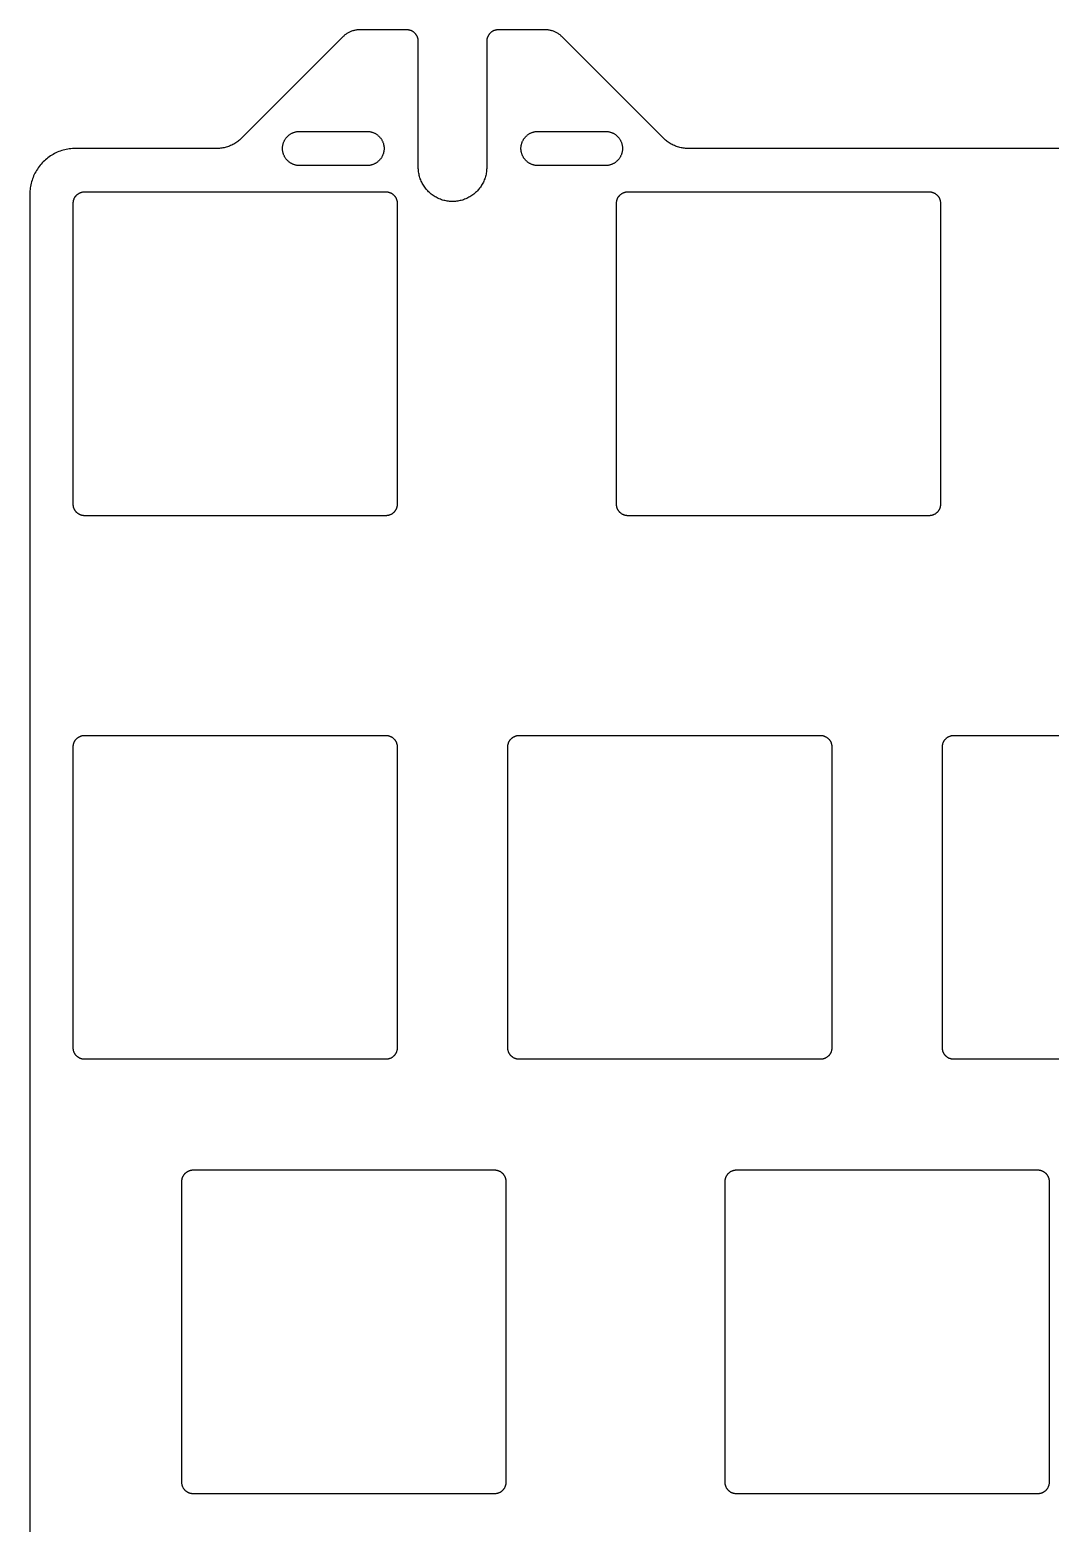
# Model space of a CAD drawing. Header units: millimetres. Extents: x -9 to 295, y -114 to 14.
# Drawn here: x -9 to 35.7, y -51.3 to 14.2 of the extents above; entities that cross this region are included whole.
import ezdxf

# ---------------------------------------------------------------- set-up
doc = ezdxf.new("R2010")
doc.units = ezdxf.units.MM
doc.layers.add('Layer 01', color=18, linetype='Continuous', true_color=0x000000)

msp = doc.modelspace()

# ---------------------------------------------------------------- linework, layer by layer
at = {"layer": 'Layer 01'}
for points in [[(88.104, 9), (19.846, 9), (19.795, 9.001), (19.744, 9.004), (19.693, 9.008), (19.642, 9.014), (19.591, 9.022), (19.541, 9.031), (19.491, 9.043), (19.442, 9.056), (19.393, 9.07), (19.344, 9.087), (19.296, 9.105), (19.249, 9.124), (19.202, 9.145), (19.156, 9.168), (19.111, 9.193), (19.067, 9.218), (19.024, 9.246), (18.981, 9.275), (18.94, 9.305), (18.9, 9.336), (18.861, 9.369), (18.822, 9.404), (18.786, 9.439), (14.318, 13.907), (14.293, 13.931), (14.268, 13.954), (14.242, 13.976), (14.215, 13.997), (14.187, 14.017), (14.159, 14.036), (14.13, 14.054), (14.101, 14.072), (14.071, 14.088), (14.04, 14.103), (14.009, 14.117), (13.978, 14.13), (13.946, 14.142), (13.913, 14.153), (13.881, 14.163), (13.848, 14.172), (13.814, 14.179), (13.781, 14.185), (13.747, 14.191), (13.713, 14.195), (13.679, 14.198), (13.645, 14.199), (13.611, 14.2), (11.525, 14.2), (11.508, 14.2), (11.491, 14.199), (11.474, 14.197), (11.457, 14.195), (11.44, 14.193), (11.423, 14.19), (11.407, 14.186), (11.39, 14.181), (11.374, 14.177), (11.358, 14.171), (11.342, 14.165), (11.326, 14.159), (11.31, 14.152), (11.295, 14.144), (11.28, 14.136), (11.265, 14.127), (11.251, 14.118), (11.237, 14.108), (11.223, 14.098), (11.209, 14.088), (11.196, 14.077), (11.184, 14.065), (11.171, 14.054), (11.16, 14.041), (11.148, 14.029), (11.137, 14.016), (11.127, 14.002), (11.117, 13.988), (11.107, 13.974), (11.098, 13.96), (11.089, 13.945), (11.081, 13.93), (11.073, 13.915), (11.066, 13.899), (11.06, 13.883), (11.054, 13.867), (11.048, 13.851), (11.044, 13.835), (11.039, 13.818), (11.035, 13.802), (11.032, 13.785), (11.03, 13.768), (11.028, 13.751), (11.026, 13.734), (11.025, 13.717), (11.025, 13.7), (11.025, 8.175), (11.024, 8.123), (11.021, 8.072), (11.017, 8.02), (11.011, 7.969), (11.003, 7.917), (10.993, 7.867), (10.981, 7.816), (10.968, 7.766), (10.953, 7.716), (10.936, 7.667), (10.918, 7.619), (10.898, 7.571), (10.876, 7.524), (10.853, 7.478), (10.828, 7.433), (10.802, 7.388), (10.774, 7.344), (10.745, 7.302), (10.714, 7.26), (10.681, 7.22), (10.648, 7.18), (10.613, 7.142), (10.576, 7.105), (10.539, 7.07), (10.5, 7.035), (10.46, 7.002), (10.419, 6.971), (10.377, 6.941), (10.334, 6.912), (10.29, 6.885), (10.245, 6.859), (10.199, 6.835), (10.152, 6.813), (10.105, 6.792), (10.057, 6.772), (10.008, 6.755), (9.959, 6.739), (9.909, 6.725), (9.859, 6.713), (9.808, 6.702), (9.757, 6.693), (9.706, 6.686), (9.654, 6.681), (9.603, 6.677), (9.551, 6.675), (9.499, 6.675), (9.447, 6.677), (9.396, 6.681), (9.344, 6.686), (9.293, 6.693), (9.242, 6.702), (9.191, 6.713), (9.141, 6.725), (9.091, 6.739), (9.042, 6.755), (8.993, 6.772), (8.945, 6.792), (8.898, 6.813), (8.851, 6.835), (8.805, 6.859), (8.76, 6.885), (8.716, 6.912), (8.673, 6.941), (8.631, 6.971), (8.59, 7.002), (8.55, 7.035), (8.511, 7.07), (8.474, 7.105), (8.437, 7.142), (8.402, 7.18), (8.369, 7.22), (8.336, 7.26), (8.305, 7.302), (8.276, 7.344), (8.248, 7.388), (8.222, 7.433), (8.197, 7.478), (8.174, 7.524), (8.152, 7.571), (8.132, 7.619), (8.114, 7.667), (8.097, 7.716), (8.082, 7.766), (8.069, 7.816), (8.057, 7.867), (8.047, 7.917), (8.039, 7.969), (8.033, 8.02), (8.029, 8.072), (8.026, 8.123), (8.025, 8.175), (8.025, 13.7), (8.025, 13.717), (8.024, 13.734), (8.022, 13.751), (8.02, 13.768), (8.018, 13.785), (8.015, 13.802), (8.011, 13.818), (8.006, 13.835), (8.002, 13.851), (7.996, 13.867), (7.99, 13.883), (7.984, 13.899), (7.977, 13.915), (7.969, 13.93), (7.961, 13.945), (7.952, 13.96), (7.943, 13.974), (7.933, 13.988), (7.923, 14.002), (7.913, 14.016), (7.902, 14.029), (7.89, 14.041), (7.879, 14.054), (7.866, 14.065), (7.854, 14.077), (7.841, 14.088), (7.827, 14.098), (7.813, 14.108), (7.799, 14.118), (7.785, 14.127), (7.77, 14.136), (7.755, 14.144), (7.74, 14.152), (7.724, 14.159), (7.708, 14.165), (7.692, 14.171), (7.676, 14.177), (7.66, 14.181), (7.643, 14.186), (7.627, 14.19), (7.61, 14.193), (7.593, 14.195), (7.576, 14.197), (7.559, 14.199), (7.542, 14.2), (7.525, 14.2), (5.439, 14.2), (5.405, 14.199), (5.371, 14.198), (5.337, 14.195), (5.303, 14.191), (5.269, 14.185), (5.236, 14.179), (5.202, 14.172), (5.169, 14.163), (5.137, 14.153), (5.104, 14.142), (5.072, 14.13), (5.041, 14.117), (5.01, 14.103), (4.979, 14.088), (4.949, 14.072), (4.92, 14.054), (4.891, 14.036), (4.863, 14.017), (4.835, 13.997), (4.808, 13.976), (4.782, 13.954), (4.757, 13.931), (4.732, 13.907), (0.264, 9.439), (0.228, 9.404), (0.189, 9.369), (0.15, 9.336), (0.11, 9.305), (0.069, 9.275), (0.026, 9.246), (-0.017, 9.218), (-0.061, 9.193), (-0.106, 9.168), (-0.152, 9.145), (-0.199, 9.124), (-0.246, 9.105), (-0.294, 9.087), (-0.343, 9.07), (-0.392, 9.056), (-0.441, 9.043), (-0.491, 9.031), (-0.541, 9.022), (-0.592, 9.014), (-0.643, 9.008), (-0.694, 9.004), (-0.745, 9.001), (-0.796, 9), (-7, 9), (-7.068, 8.999), (-7.136, 8.995), (-7.205, 8.99), (-7.272, 8.981), (-7.34, 8.971), (-7.407, 8.958), (-7.474, 8.943), (-7.54, 8.926), (-7.605, 8.906), (-7.67, 8.885), (-7.734, 8.861), (-7.797, 8.834), (-7.859, 8.806), (-7.92, 8.776), (-7.98, 8.743), (-8.039, 8.709), (-8.097, 8.672), (-8.153, 8.634), (-8.208, 8.594), (-8.262, 8.551), (-8.314, 8.507), (-8.365, 8.462), (-8.414, 8.414), (-8.462, 8.365), (-8.507, 8.314), (-8.551, 8.262), (-8.594, 8.208), (-8.634, 8.153), (-8.672, 8.097), (-8.709, 8.039), (-8.743, 7.98), (-8.776, 7.92), (-8.806, 7.859), (-8.834, 7.797), (-8.861, 7.734), (-8.885, 7.67), (-8.906, 7.605), (-8.926, 7.54), (-8.943, 7.474), (-8.958, 7.407), (-8.971, 7.34), (-8.981, 7.272), (-8.99, 7.205), (-8.995, 7.136), (-8.999, 7.068), (-9, 7), (-9, -107.032)], [(44.7, -30.932), (31.5, -30.932), (31.483, -30.931), (31.466, -30.93), (31.449, -30.929), (31.432, -30.927), (31.415, -30.924), (31.398, -30.921), (31.382, -30.917), (31.365, -30.913), (31.349, -30.908), (31.333, -30.903), (31.317, -30.897), (31.301, -30.89), (31.285, -30.883), (31.27, -30.876), (31.255, -30.867), (31.24, -30.859), (31.226, -30.85), (31.212, -30.84), (31.198, -30.83), (31.184, -30.819), (31.171, -30.808), (31.159, -30.797), (31.146, -30.785), (31.135, -30.773), (31.123, -30.76), (31.112, -30.747), (31.102, -30.734), (31.092, -30.72), (31.082, -30.706), (31.073, -30.691), (31.064, -30.677), (31.056, -30.662), (31.048, -30.646), (31.041, -30.631), (31.035, -30.615), (31.029, -30.599), (31.023, -30.583), (31.019, -30.567), (31.014, -30.55), (31.01, -30.533), (31.007, -30.517), (31.005, -30.5), (31.003, -30.483), (31.001, -30.466), (31, -30.449), (31, -30.432), (31, -17.232), (31, -17.215), (31.001, -17.197), (31.003, -17.18), (31.005, -17.164), (31.007, -17.147), (31.01, -17.13), (31.014, -17.113), (31.019, -17.097), (31.023, -17.08), (31.029, -17.064), (31.035, -17.048), (31.041, -17.032), (31.048, -17.017), (31.056, -17.002), (31.064, -16.987), (31.073, -16.972), (31.082, -16.957), (31.092, -16.943), (31.102, -16.929), (31.112, -16.916), (31.123, -16.903), (31.135, -16.89), (31.146, -16.878), (31.159, -16.866), (31.171, -16.855), (31.184, -16.844), (31.198, -16.833), (31.212, -16.823), (31.226, -16.814), (31.24, -16.804), (31.255, -16.796), (31.27, -16.788), (31.285, -16.78), (31.301, -16.773), (31.317, -16.766), (31.333, -16.76), (31.349, -16.755), (31.365, -16.75), (31.382, -16.746), (31.398, -16.742), (31.415, -16.739), (31.432, -16.736), (31.449, -16.734), (31.466, -16.733), (31.483, -16.732), (31.5, -16.732), (44.7, -16.732)]]:
    msp.add_lwpolyline(points, dxfattribs=at)
for points in [[(5.775, 8.25), (2.825, 8.25), (2.799, 8.25), (2.773, 8.252), (2.747, 8.254), (2.722, 8.257), (2.696, 8.261), (2.671, 8.266), (2.646, 8.272), (2.62, 8.278), (2.596, 8.286), (2.571, 8.294), (2.547, 8.303), (2.523, 8.313), (2.5, 8.324), (2.476, 8.336), (2.454, 8.348), (2.431, 8.362), (2.41, 8.376), (2.388, 8.39), (2.368, 8.406), (2.347, 8.422), (2.328, 8.439), (2.309, 8.456), (2.29, 8.474), (2.272, 8.493), (2.255, 8.512), (2.239, 8.532), (2.223, 8.553), (2.208, 8.574), (2.193, 8.596), (2.18, 8.618), (2.167, 8.64), (2.155, 8.663), (2.144, 8.686), (2.133, 8.71), (2.124, 8.734), (2.115, 8.758), (2.107, 8.783), (2.1, 8.808), (2.094, 8.833), (2.088, 8.858), (2.084, 8.884), (2.08, 8.91), (2.078, 8.935), (2.076, 8.961), (2.075, 8.987), (2.075, 9.013), (2.076, 9.039), (2.078, 9.065), (2.08, 9.09), (2.084, 9.116), (2.088, 9.142), (2.094, 9.167), (2.1, 9.192), (2.107, 9.217), (2.115, 9.242), (2.124, 9.266), (2.133, 9.29), (2.144, 9.314), (2.155, 9.337), (2.167, 9.36), (2.18, 9.382), (2.193, 9.405), (2.208, 9.426), (2.223, 9.447), (2.239, 9.468), (2.255, 9.488), (2.272, 9.507), (2.29, 9.526), (2.309, 9.544), (2.328, 9.561), (2.347, 9.578), (2.368, 9.594), (2.388, 9.61), (2.41, 9.625), (2.431, 9.638), (2.454, 9.652), (2.476, 9.664), (2.5, 9.676), (2.523, 9.687), (2.547, 9.697), (2.571, 9.706), (2.596, 9.714), (2.62, 9.722), (2.646, 9.728), (2.671, 9.734), (2.696, 9.739), (2.722, 9.743), (2.747, 9.746), (2.773, 9.748), (2.799, 9.75), (2.825, 9.75), (5.775, 9.75), (5.801, 9.75), (5.827, 9.748), (5.853, 9.746), (5.878, 9.743), (5.904, 9.739), (5.929, 9.734), (5.954, 9.728), (5.98, 9.722), (6.004, 9.714), (6.029, 9.706), (6.053, 9.697), (6.077, 9.687), (6.1, 9.676), (6.124, 9.664), (6.146, 9.652), (6.169, 9.638), (6.19, 9.625), (6.212, 9.61), (6.232, 9.594), (6.253, 9.578), (6.272, 9.561), (6.291, 9.544), (6.31, 9.526), (6.328, 9.507), (6.345, 9.488), (6.361, 9.468), (6.377, 9.447), (6.392, 9.426), (6.407, 9.405), (6.42, 9.382), (6.433, 9.36), (6.445, 9.337), (6.456, 9.314), (6.467, 9.29), (6.476, 9.266), (6.485, 9.242), (6.493, 9.217), (6.5, 9.192), (6.506, 9.167), (6.512, 9.142), (6.516, 9.116), (6.52, 9.09), (6.522, 9.065), (6.524, 9.039), (6.525, 9.013), (6.525, 8.987), (6.524, 8.961), (6.522, 8.935), (6.52, 8.91), (6.516, 8.884), (6.512, 8.858), (6.506, 8.833), (6.5, 8.808), (6.493, 8.783), (6.485, 8.758), (6.476, 8.734), (6.467, 8.71), (6.456, 8.686), (6.445, 8.663), (6.433, 8.64), (6.42, 8.618), (6.407, 8.596), (6.392, 8.574), (6.377, 8.553), (6.361, 8.532), (6.345, 8.512), (6.328, 8.493), (6.31, 8.474), (6.291, 8.456), (6.272, 8.439), (6.253, 8.422), (6.232, 8.406), (6.212, 8.39), (6.19, 8.376), (6.169, 8.362), (6.146, 8.348), (6.124, 8.336), (6.1, 8.324), (6.077, 8.313), (6.053, 8.303), (6.029, 8.294), (6.004, 8.286), (5.98, 8.278), (5.954, 8.272), (5.929, 8.266), (5.904, 8.261), (5.878, 8.257), (5.853, 8.254), (5.827, 8.252), (5.801, 8.25)], [(16.225, 8.25), (13.275, 8.25), (13.249, 8.25), (13.223, 8.252), (13.197, 8.254), (13.172, 8.257), (13.146, 8.261), (13.121, 8.266), (13.096, 8.272), (13.07, 8.278), (13.046, 8.286), (13.021, 8.294), (12.997, 8.303), (12.973, 8.313), (12.95, 8.324), (12.926, 8.336), (12.904, 8.348), (12.881, 8.362), (12.86, 8.376), (12.838, 8.39), (12.818, 8.406), (12.797, 8.422), (12.778, 8.439), (12.759, 8.456), (12.74, 8.474), (12.722, 8.493), (12.705, 8.512), (12.689, 8.532), (12.673, 8.553), (12.658, 8.574), (12.643, 8.596), (12.63, 8.618), (12.617, 8.64), (12.605, 8.663), (12.594, 8.686), (12.583, 8.71), (12.574, 8.734), (12.565, 8.758), (12.557, 8.783), (12.55, 8.808), (12.544, 8.833), (12.538, 8.858), (12.534, 8.884), (12.53, 8.91), (12.528, 8.935), (12.526, 8.961), (12.525, 8.987), (12.525, 9.013), (12.526, 9.039), (12.528, 9.065), (12.53, 9.09), (12.534, 9.116), (12.538, 9.142), (12.544, 9.167), (12.55, 9.192), (12.557, 9.217), (12.565, 9.242), (12.574, 9.266), (12.583, 9.29), (12.594, 9.314), (12.605, 9.337), (12.617, 9.36), (12.63, 9.382), (12.643, 9.405), (12.658, 9.426), (12.673, 9.447), (12.689, 9.468), (12.705, 9.488), (12.722, 9.507), (12.74, 9.526), (12.759, 9.544), (12.778, 9.561), (12.797, 9.578), (12.818, 9.594), (12.838, 9.61), (12.86, 9.625), (12.881, 9.638), (12.904, 9.652), (12.926, 9.664), (12.95, 9.676), (12.973, 9.687), (12.997, 9.697), (13.021, 9.706), (13.046, 9.714), (13.07, 9.722), (13.096, 9.728), (13.121, 9.734), (13.146, 9.739), (13.172, 9.743), (13.197, 9.746), (13.223, 9.748), (13.249, 9.75), (13.275, 9.75), (16.225, 9.75), (16.251, 9.75), (16.277, 9.748), (16.303, 9.746), (16.328, 9.743), (16.354, 9.739), (16.379, 9.734), (16.404, 9.728), (16.43, 9.722), (16.454, 9.714), (16.479, 9.706), (16.503, 9.697), (16.527, 9.687), (16.55, 9.676), (16.574, 9.664), (16.596, 9.652), (16.619, 9.638), (16.64, 9.625), (16.662, 9.61), (16.682, 9.594), (16.703, 9.578), (16.722, 9.561), (16.741, 9.544), (16.76, 9.526), (16.778, 9.507), (16.795, 9.488), (16.811, 9.468), (16.827, 9.447), (16.842, 9.426), (16.857, 9.405), (16.87, 9.382), (16.883, 9.36), (16.895, 9.337), (16.906, 9.314), (16.917, 9.29), (16.926, 9.266), (16.935, 9.242), (16.943, 9.217), (16.95, 9.192), (16.956, 9.167), (16.962, 9.142), (16.966, 9.116), (16.97, 9.09), (16.972, 9.065), (16.974, 9.039), (16.975, 9.013), (16.975, 8.987), (16.974, 8.961), (16.972, 8.935), (16.97, 8.91), (16.966, 8.884), (16.962, 8.858), (16.956, 8.833), (16.95, 8.808), (16.943, 8.783), (16.935, 8.758), (16.926, 8.734), (16.917, 8.71), (16.906, 8.686), (16.895, 8.663), (16.883, 8.64), (16.87, 8.618), (16.857, 8.596), (16.842, 8.574), (16.827, 8.553), (16.811, 8.532), (16.795, 8.512), (16.778, 8.493), (16.76, 8.474), (16.741, 8.456), (16.722, 8.439), (16.703, 8.422), (16.682, 8.406), (16.662, 8.39), (16.64, 8.376), (16.619, 8.362), (16.596, 8.348), (16.574, 8.336), (16.55, 8.324), (16.527, 8.313), (16.503, 8.303), (16.479, 8.294), (16.454, 8.286), (16.43, 8.278), (16.404, 8.272), (16.379, 8.266), (16.354, 8.261), (16.328, 8.257), (16.303, 8.254), (16.277, 8.252), (16.251, 8.25)], [(7.1, -6.6), (7.1, -6.617), (7.099, -6.634), (7.097, -6.651), (7.095, -6.668), (7.093, -6.685), (7.09, -6.702), (7.086, -6.718), (7.081, -6.735), (7.077, -6.751), (7.071, -6.767), (7.065, -6.783), (7.059, -6.799), (7.052, -6.815), (7.044, -6.83), (7.036, -6.845), (7.027, -6.86), (7.018, -6.874), (7.008, -6.888), (6.998, -6.902), (6.988, -6.916), (6.977, -6.929), (6.965, -6.941), (6.954, -6.954), (6.941, -6.965), (6.929, -6.977), (6.916, -6.988), (6.902, -6.998), (6.888, -7.008), (6.874, -7.018), (6.86, -7.027), (6.845, -7.036), (6.83, -7.044), (6.815, -7.052), (6.799, -7.059), (6.783, -7.065), (6.767, -7.071), (6.751, -7.077), (6.735, -7.081), (6.718, -7.086), (6.702, -7.09), (6.685, -7.093), (6.668, -7.095), (6.651, -7.097), (6.634, -7.099), (6.617, -7.1), (6.6, -7.1), (-6.6, -7.1), (-6.617, -7.1), (-6.634, -7.099), (-6.651, -7.097), (-6.668, -7.095), (-6.685, -7.093), (-6.702, -7.09), (-6.718, -7.086), (-6.735, -7.081), (-6.751, -7.077), (-6.767, -7.071), (-6.783, -7.065), (-6.799, -7.059), (-6.815, -7.052), (-6.83, -7.044), (-6.845, -7.036), (-6.86, -7.027), (-6.874, -7.018), (-6.888, -7.008), (-6.902, -6.998), (-6.916, -6.988), (-6.929, -6.977), (-6.941, -6.965), (-6.954, -6.954), (-6.965, -6.941), (-6.977, -6.929), (-6.988, -6.916), (-6.998, -6.902), (-7.008, -6.888), (-7.018, -6.874), (-7.027, -6.86), (-7.036, -6.845), (-7.044, -6.83), (-7.052, -6.815), (-7.059, -6.799), (-7.065, -6.783), (-7.071, -6.767), (-7.077, -6.751), (-7.081, -6.735), (-7.086, -6.718), (-7.09, -6.702), (-7.093, -6.685), (-7.095, -6.668), (-7.097, -6.651), (-7.099, -6.634), (-7.1, -6.617), (-7.1, -6.6), (-7.1, 6.6), (-7.1, 6.617), (-7.099, 6.634), (-7.097, 6.651), (-7.095, 6.668), (-7.093, 6.685), (-7.09, 6.702), (-7.086, 6.718), (-7.081, 6.735), (-7.077, 6.751), (-7.071, 6.767), (-7.065, 6.783), (-7.059, 6.799), (-7.052, 6.815), (-7.044, 6.83), (-7.036, 6.845), (-7.027, 6.86), (-7.018, 6.874), (-7.008, 6.888), (-6.998, 6.902), (-6.988, 6.916), (-6.977, 6.929), (-6.965, 6.941), (-6.954, 6.954), (-6.941, 6.965), (-6.929, 6.977), (-6.916, 6.988), (-6.902, 6.998), (-6.888, 7.008), (-6.874, 7.018), (-6.86, 7.027), (-6.845, 7.036), (-6.83, 7.044), (-6.815, 7.052), (-6.799, 7.059), (-6.783, 7.065), (-6.767, 7.071), (-6.751, 7.077), (-6.735, 7.081), (-6.718, 7.086), (-6.702, 7.09), (-6.685, 7.093), (-6.668, 7.095), (-6.651, 7.097), (-6.634, 7.099), (-6.617, 7.1), (-6.6, 7.1), (6.6, 7.1), (6.617, 7.1), (6.634, 7.099), (6.651, 7.097), (6.668, 7.095), (6.685, 7.093), (6.702, 7.09), (6.718, 7.086), (6.735, 7.081), (6.751, 7.077), (6.767, 7.071), (6.783, 7.065), (6.799, 7.059), (6.815, 7.052), (6.83, 7.044), (6.845, 7.036), (6.86, 7.027), (6.874, 7.018), (6.888, 7.008), (6.902, 6.998), (6.916, 6.988), (6.929, 6.977), (6.941, 6.965), (6.954, 6.954), (6.965, 6.941), (6.977, 6.929), (6.988, 6.916), (6.998, 6.902), (7.008, 6.888), (7.018, 6.874), (7.027, 6.86), (7.036, 6.845), (7.044, 6.83), (7.052, 6.815), (7.059, 6.799), (7.065, 6.783), (7.071, 6.767), (7.077, 6.751), (7.081, 6.735), (7.086, 6.718), (7.09, 6.702), (7.093, 6.685), (7.095, 6.668), (7.097, 6.651), (7.099, 6.634), (7.1, 6.617), (7.1, 6.6)], [(30.413, 7.1), (30.431, 7.1), (30.448, 7.099), (30.465, 7.097), (30.482, 7.095), (30.498, 7.093), (30.515, 7.09), (30.532, 7.086), (30.548, 7.081), (30.565, 7.077), (30.581, 7.071), (30.597, 7.065), (30.613, 7.059), (30.628, 7.052), (30.643, 7.044), (30.659, 7.036), (30.673, 7.027), (30.688, 7.018), (30.702, 7.008), (30.716, 6.998), (30.729, 6.988), (30.742, 6.977), (30.755, 6.965), (30.767, 6.954), (30.779, 6.941), (30.79, 6.929), (30.801, 6.916), (30.812, 6.902), (30.822, 6.888), (30.832, 6.874), (30.841, 6.86), (30.849, 6.845), (30.857, 6.83), (30.865, 6.815), (30.872, 6.799), (30.879, 6.783), (30.885, 6.767), (30.89, 6.751), (30.895, 6.735), (30.899, 6.718), (30.903, 6.702), (30.906, 6.685), (30.909, 6.668), (30.911, 6.651), (30.912, 6.634), (30.913, 6.617), (30.913, 6.6), (30.913, -6.6), (30.913, -6.617), (30.912, -6.634), (30.911, -6.651), (30.909, -6.668), (30.906, -6.685), (30.903, -6.702), (30.899, -6.718), (30.895, -6.735), (30.89, -6.751), (30.885, -6.767), (30.879, -6.783), (30.872, -6.799), (30.865, -6.815), (30.857, -6.83), (30.849, -6.845), (30.841, -6.86), (30.832, -6.874), (30.822, -6.888), (30.812, -6.902), (30.801, -6.916), (30.79, -6.929), (30.779, -6.941), (30.767, -6.954), (30.755, -6.965), (30.742, -6.977), (30.729, -6.988), (30.716, -6.998), (30.702, -7.008), (30.688, -7.018), (30.673, -7.027), (30.659, -7.036), (30.643, -7.044), (30.628, -7.052), (30.613, -7.059), (30.597, -7.065), (30.581, -7.071), (30.565, -7.077), (30.548, -7.081), (30.532, -7.086), (30.515, -7.09), (30.498, -7.093), (30.482, -7.095), (30.465, -7.097), (30.448, -7.099), (30.431, -7.1), (30.413, -7.1), (17.213, -7.1), (17.196, -7.1), (17.179, -7.099), (17.162, -7.097), (17.145, -7.095), (17.129, -7.093), (17.112, -7.09), (17.095, -7.086), (17.079, -7.081), (17.062, -7.077), (17.046, -7.071), (17.03, -7.065), (17.014, -7.059), (16.999, -7.052), (16.983, -7.044), (16.968, -7.036), (16.954, -7.027), (16.939, -7.018), (16.925, -7.008), (16.911, -6.998), (16.898, -6.988), (16.885, -6.977), (16.872, -6.965), (16.86, -6.954), (16.848, -6.941), (16.837, -6.929), (16.826, -6.916), (16.815, -6.902), (16.805, -6.888), (16.795, -6.874), (16.786, -6.86), (16.778, -6.845), (16.77, -6.83), (16.762, -6.815), (16.755, -6.799), (16.748, -6.783), (16.742, -6.767), (16.737, -6.751), (16.732, -6.735), (16.728, -6.718), (16.724, -6.702), (16.721, -6.685), (16.718, -6.668), (16.716, -6.651), (16.715, -6.634), (16.714, -6.617), (16.713, -6.6), (16.713, 6.6), (16.714, 6.617), (16.715, 6.634), (16.716, 6.651), (16.718, 6.668), (16.721, 6.685), (16.724, 6.702), (16.728, 6.718), (16.732, 6.735), (16.737, 6.751), (16.742, 6.767), (16.748, 6.783), (16.755, 6.799), (16.762, 6.815), (16.77, 6.83), (16.778, 6.845), (16.786, 6.86), (16.795, 6.874), (16.805, 6.888), (16.815, 6.902), (16.826, 6.916), (16.837, 6.929), (16.848, 6.941), (16.86, 6.954), (16.872, 6.965), (16.885, 6.977), (16.898, 6.988), (16.911, 6.998), (16.925, 7.008), (16.939, 7.018), (16.954, 7.027), (16.968, 7.036), (16.983, 7.044), (16.999, 7.052), (17.014, 7.059), (17.03, 7.065), (17.046, 7.071), (17.062, 7.077), (17.079, 7.081), (17.095, 7.086), (17.112, 7.09), (17.129, 7.093), (17.145, 7.095), (17.162, 7.097), (17.179, 7.099), (17.196, 7.1), (17.213, 7.1)], [(6.6, -16.732), (6.617, -16.732), (6.634, -16.733), (6.651, -16.734), (6.668, -16.736), (6.685, -16.739), (6.702, -16.742), (6.718, -16.746), (6.735, -16.75), (6.751, -16.755), (6.767, -16.76), (6.783, -16.766), (6.799, -16.773), (6.815, -16.78), (6.83, -16.788), (6.845, -16.796), (6.86, -16.804), (6.874, -16.814), (6.888, -16.823), (6.902, -16.833), (6.916, -16.844), (6.929, -16.855), (6.941, -16.866), (6.954, -16.878), (6.965, -16.89), (6.977, -16.903), (6.988, -16.916), (6.998, -16.929), (7.008, -16.943), (7.018, -16.957), (7.027, -16.972), (7.036, -16.987), (7.044, -17.002), (7.052, -17.017), (7.059, -17.032), (7.065, -17.048), (7.071, -17.064), (7.077, -17.08), (7.081, -17.097), (7.086, -17.113), (7.09, -17.13), (7.093, -17.147), (7.095, -17.164), (7.097, -17.18), (7.099, -17.197), (7.1, -17.215), (7.1, -17.232), (7.1, -30.432), (7.1, -30.449), (7.099, -30.466), (7.097, -30.483), (7.095, -30.5), (7.093, -30.517), (7.09, -30.533), (7.086, -30.55), (7.081, -30.567), (7.077, -30.583), (7.071, -30.599), (7.065, -30.615), (7.059, -30.631), (7.052, -30.646), (7.044, -30.662), (7.036, -30.677), (7.027, -30.691), (7.018, -30.706), (7.008, -30.72), (6.998, -30.734), (6.988, -30.747), (6.977, -30.76), (6.965, -30.773), (6.954, -30.785), (6.941, -30.797), (6.929, -30.808), (6.916, -30.819), (6.902, -30.83), (6.888, -30.84), (6.874, -30.85), (6.86, -30.859), (6.845, -30.867), (6.83, -30.876), (6.815, -30.883), (6.799, -30.89), (6.783, -30.897), (6.767, -30.903), (6.751, -30.908), (6.735, -30.913), (6.718, -30.917), (6.702, -30.921), (6.685, -30.924), (6.668, -30.927), (6.651, -30.929), (6.634, -30.93), (6.617, -30.931), (6.6, -30.932), (-6.6, -30.932), (-6.617, -30.931), (-6.634, -30.93), (-6.651, -30.929), (-6.668, -30.927), (-6.685, -30.924), (-6.702, -30.921), (-6.718, -30.917), (-6.735, -30.913), (-6.751, -30.908), (-6.767, -30.903), (-6.783, -30.897), (-6.799, -30.89), (-6.815, -30.883), (-6.83, -30.876), (-6.845, -30.867), (-6.86, -30.859), (-6.874, -30.85), (-6.888, -30.84), (-6.902, -30.83), (-6.916, -30.819), (-6.929, -30.808), (-6.941, -30.797), (-6.954, -30.785), (-6.965, -30.773), (-6.977, -30.76), (-6.988, -30.747), (-6.998, -30.734), (-7.008, -30.72), (-7.018, -30.706), (-7.027, -30.691), (-7.036, -30.677), (-7.044, -30.662), (-7.052, -30.646), (-7.059, -30.631), (-7.065, -30.615), (-7.071, -30.599), (-7.077, -30.583), (-7.081, -30.567), (-7.086, -30.55), (-7.09, -30.533), (-7.093, -30.517), (-7.095, -30.5), (-7.097, -30.483), (-7.099, -30.466), (-7.1, -30.449), (-7.1, -30.432), (-7.1, -17.232), (-7.1, -17.215), (-7.099, -17.197), (-7.097, -17.18), (-7.095, -17.164), (-7.093, -17.147), (-7.09, -17.13), (-7.086, -17.113), (-7.081, -17.097), (-7.077, -17.08), (-7.071, -17.064), (-7.065, -17.048), (-7.059, -17.032), (-7.052, -17.017), (-7.044, -17.002), (-7.036, -16.987), (-7.027, -16.972), (-7.018, -16.957), (-7.008, -16.943), (-6.998, -16.929), (-6.988, -16.916), (-6.977, -16.903), (-6.965, -16.89), (-6.954, -16.878), (-6.941, -16.866), (-6.929, -16.855), (-6.916, -16.844), (-6.902, -16.833), (-6.888, -16.823), (-6.874, -16.814), (-6.86, -16.804), (-6.845, -16.796), (-6.83, -16.788), (-6.815, -16.78), (-6.799, -16.773), (-6.783, -16.766), (-6.767, -16.76), (-6.751, -16.755), (-6.735, -16.75), (-6.718, -16.746), (-6.702, -16.742), (-6.685, -16.739), (-6.668, -16.736), (-6.651, -16.734), (-6.634, -16.733), (-6.617, -16.732), (-6.6, -16.732)], [(25.65, -16.732), (25.667, -16.732), (25.684, -16.733), (25.701, -16.734), (25.718, -16.736), (25.735, -16.739), (25.752, -16.742), (25.768, -16.746), (25.785, -16.75), (25.801, -16.755), (25.817, -16.76), (25.833, -16.766), (25.849, -16.773), (25.865, -16.78), (25.88, -16.788), (25.895, -16.796), (25.91, -16.804), (25.924, -16.814), (25.938, -16.823), (25.952, -16.833), (25.966, -16.844), (25.979, -16.855), (25.991, -16.866), (26.004, -16.878), (26.015, -16.89), (26.027, -16.903), (26.038, -16.916), (26.048, -16.929), (26.058, -16.943), (26.068, -16.957), (26.077, -16.972), (26.086, -16.987), (26.094, -17.002), (26.102, -17.017), (26.109, -17.032), (26.115, -17.048), (26.121, -17.064), (26.127, -17.08), (26.131, -17.097), (26.136, -17.113), (26.14, -17.13), (26.143, -17.147), (26.145, -17.164), (26.147, -17.18), (26.149, -17.197), (26.15, -17.215), (26.15, -17.232), (26.15, -30.432), (26.15, -30.449), (26.149, -30.466), (26.147, -30.483), (26.145, -30.5), (26.143, -30.517), (26.14, -30.533), (26.136, -30.55), (26.131, -30.567), (26.127, -30.583), (26.121, -30.599), (26.115, -30.615), (26.109, -30.631), (26.102, -30.646), (26.094, -30.662), (26.086, -30.677), (26.077, -30.691), (26.068, -30.706), (26.058, -30.72), (26.048, -30.734), (26.038, -30.747), (26.027, -30.76), (26.015, -30.773), (26.004, -30.785), (25.991, -30.797), (25.979, -30.808), (25.966, -30.819), (25.952, -30.83), (25.938, -30.84), (25.924, -30.85), (25.91, -30.859), (25.895, -30.867), (25.88, -30.876), (25.865, -30.883), (25.849, -30.89), (25.833, -30.897), (25.817, -30.903), (25.801, -30.908), (25.785, -30.913), (25.768, -30.917), (25.752, -30.921), (25.735, -30.924), (25.718, -30.927), (25.701, -30.929), (25.684, -30.93), (25.667, -30.931), (25.65, -30.932), (12.45, -30.932), (12.433, -30.931), (12.416, -30.93), (12.399, -30.929), (12.382, -30.927), (12.365, -30.924), (12.348, -30.921), (12.332, -30.917), (12.315, -30.913), (12.299, -30.908), (12.283, -30.903), (12.267, -30.897), (12.251, -30.89), (12.235, -30.883), (12.22, -30.876), (12.205, -30.867), (12.19, -30.859), (12.176, -30.85), (12.162, -30.84), (12.148, -30.83), (12.134, -30.819), (12.121, -30.808), (12.109, -30.797), (12.096, -30.785), (12.085, -30.773), (12.073, -30.76), (12.062, -30.747), (12.052, -30.734), (12.042, -30.72), (12.032, -30.706), (12.023, -30.691), (12.014, -30.677), (12.006, -30.662), (11.998, -30.646), (11.991, -30.631), (11.985, -30.615), (11.979, -30.599), (11.973, -30.583), (11.969, -30.567), (11.964, -30.55), (11.96, -30.533), (11.957, -30.517), (11.955, -30.5), (11.953, -30.483), (11.951, -30.466), (11.95, -30.449), (11.95, -30.432), (11.95, -17.232), (11.95, -17.215), (11.951, -17.197), (11.953, -17.18), (11.955, -17.164), (11.957, -17.147), (11.96, -17.13), (11.964, -17.113), (11.969, -17.097), (11.973, -17.08), (11.979, -17.064), (11.985, -17.048), (11.991, -17.032), (11.998, -17.017), (12.006, -17.002), (12.014, -16.987), (12.023, -16.972), (12.032, -16.957), (12.042, -16.943), (12.052, -16.929), (12.062, -16.916), (12.073, -16.903), (12.085, -16.89), (12.096, -16.878), (12.109, -16.866), (12.121, -16.855), (12.134, -16.844), (12.148, -16.833), (12.162, -16.823), (12.176, -16.814), (12.19, -16.804), (12.205, -16.796), (12.22, -16.788), (12.235, -16.78), (12.251, -16.773), (12.267, -16.766), (12.283, -16.76), (12.299, -16.755), (12.315, -16.75), (12.332, -16.746), (12.348, -16.742), (12.365, -16.739), (12.382, -16.736), (12.399, -16.734), (12.416, -16.733), (12.433, -16.732), (12.45, -16.732)], [(11.362, -35.782), (11.38, -35.782), (11.397, -35.783), (11.414, -35.784), (11.431, -35.786), (11.447, -35.789), (11.464, -35.792), (11.481, -35.796), (11.497, -35.8), (11.514, -35.805), (11.53, -35.81), (11.546, -35.816), (11.562, -35.823), (11.577, -35.83), (11.593, -35.838), (11.608, -35.846), (11.622, -35.854), (11.637, -35.864), (11.651, -35.873), (11.665, -35.883), (11.678, -35.894), (11.691, -35.905), (11.704, -35.916), (11.716, -35.928), (11.728, -35.94), (11.739, -35.953), (11.75, -35.966), (11.761, -35.979), (11.771, -35.993), (11.781, -36.007), (11.79, -36.022), (11.798, -36.037), (11.806, -36.052), (11.814, -36.067), (11.821, -36.082), (11.828, -36.098), (11.834, -36.114), (11.839, -36.13), (11.844, -36.147), (11.848, -36.163), (11.852, -36.18), (11.855, -36.197), (11.858, -36.214), (11.86, -36.23), (11.861, -36.247), (11.862, -36.265), (11.862, -36.282), (11.862, -49.482), (11.862, -49.499), (11.861, -49.516), (11.86, -49.533), (11.858, -49.55), (11.855, -49.567), (11.852, -49.583), (11.848, -49.6), (11.844, -49.616), (11.839, -49.633), (11.834, -49.649), (11.828, -49.665), (11.821, -49.681), (11.814, -49.696), (11.806, -49.712), (11.798, -49.727), (11.79, -49.741), (11.781, -49.756), (11.771, -49.77), (11.761, -49.784), (11.75, -49.797), (11.739, -49.81), (11.728, -49.823), (11.716, -49.835), (11.704, -49.847), (11.691, -49.858), (11.678, -49.869), (11.665, -49.88), (11.651, -49.89), (11.637, -49.9), (11.622, -49.909), (11.608, -49.917), (11.593, -49.926), (11.577, -49.933), (11.562, -49.94), (11.546, -49.947), (11.53, -49.953), (11.514, -49.958), (11.497, -49.963), (11.481, -49.967), (11.464, -49.971), (11.447, -49.974), (11.431, -49.977), (11.414, -49.979), (11.397, -49.98), (11.38, -49.981), (11.362, -49.982), (-1.838, -49.982), (-1.855, -49.981), (-1.872, -49.98), (-1.889, -49.979), (-1.906, -49.977), (-1.922, -49.974), (-1.939, -49.971), (-1.956, -49.967), (-1.972, -49.963), (-1.989, -49.958), (-2.005, -49.953), (-2.021, -49.947), (-2.037, -49.94), (-2.052, -49.933), (-2.068, -49.926), (-2.083, -49.917), (-2.097, -49.909), (-2.112, -49.9), (-2.126, -49.89), (-2.14, -49.88), (-2.153, -49.869), (-2.166, -49.858), (-2.179, -49.847), (-2.191, -49.835), (-2.203, -49.823), (-2.214, -49.81), (-2.225, -49.797), (-2.236, -49.784), (-2.246, -49.77), (-2.256, -49.756), (-2.265, -49.741), (-2.273, -49.727), (-2.281, -49.712), (-2.289, -49.696), (-2.296, -49.681), (-2.303, -49.665), (-2.309, -49.649), (-2.314, -49.633), (-2.319, -49.616), (-2.323, -49.6), (-2.327, -49.583), (-2.33, -49.567), (-2.333, -49.55), (-2.335, -49.533), (-2.336, -49.516), (-2.337, -49.499), (-2.338, -49.482), (-2.338, -36.282), (-2.337, -36.265), (-2.336, -36.247), (-2.335, -36.23), (-2.333, -36.214), (-2.33, -36.197), (-2.327, -36.18), (-2.323, -36.163), (-2.319, -36.147), (-2.314, -36.13), (-2.309, -36.114), (-2.303, -36.098), (-2.296, -36.082), (-2.289, -36.067), (-2.281, -36.052), (-2.273, -36.037), (-2.265, -36.022), (-2.256, -36.007), (-2.246, -35.993), (-2.236, -35.979), (-2.225, -35.966), (-2.214, -35.953), (-2.203, -35.94), (-2.191, -35.928), (-2.179, -35.916), (-2.166, -35.905), (-2.153, -35.894), (-2.14, -35.883), (-2.126, -35.873), (-2.112, -35.864), (-2.097, -35.854), (-2.083, -35.846), (-2.068, -35.838), (-2.052, -35.83), (-2.037, -35.823), (-2.021, -35.816), (-2.005, -35.81), (-1.989, -35.805), (-1.972, -35.8), (-1.956, -35.796), (-1.939, -35.792), (-1.922, -35.789), (-1.906, -35.786), (-1.889, -35.784), (-1.872, -35.783), (-1.855, -35.782), (-1.838, -35.782)], [(35.175, -35.782), (35.192, -35.782), (35.209, -35.783), (35.226, -35.784), (35.243, -35.786), (35.26, -35.789), (35.277, -35.792), (35.293, -35.796), (35.31, -35.8), (35.326, -35.805), (35.342, -35.81), (35.358, -35.816), (35.374, -35.823), (35.39, -35.83), (35.405, -35.838), (35.42, -35.846), (35.435, -35.854), (35.449, -35.864), (35.463, -35.873), (35.477, -35.883), (35.491, -35.894), (35.504, -35.905), (35.516, -35.916), (35.529, -35.928), (35.54, -35.94), (35.552, -35.953), (35.563, -35.966), (35.573, -35.979), (35.583, -35.993), (35.593, -36.007), (35.602, -36.022), (35.611, -36.037), (35.619, -36.052), (35.627, -36.067), (35.634, -36.082), (35.64, -36.098), (35.646, -36.114), (35.652, -36.13), (35.656, -36.147), (35.661, -36.163), (35.665, -36.18), (35.668, -36.197), (35.67, -36.214), (35.672, -36.23), (35.674, -36.247), (35.675, -36.265), (35.675, -36.282), (35.675, -49.482), (35.675, -49.499), (35.674, -49.516), (35.672, -49.533), (35.67, -49.55), (35.668, -49.567), (35.665, -49.583), (35.661, -49.6), (35.656, -49.616), (35.652, -49.633), (35.646, -49.649), (35.64, -49.665), (35.634, -49.681), (35.627, -49.696), (35.619, -49.712), (35.611, -49.727), (35.602, -49.741), (35.593, -49.756), (35.583, -49.77), (35.573, -49.784), (35.563, -49.797), (35.552, -49.81), (35.54, -49.823), (35.529, -49.835), (35.516, -49.847), (35.504, -49.858), (35.491, -49.869), (35.477, -49.88), (35.463, -49.89), (35.449, -49.9), (35.435, -49.909), (35.42, -49.917), (35.405, -49.926), (35.39, -49.933), (35.374, -49.94), (35.358, -49.947), (35.342, -49.953), (35.326, -49.958), (35.31, -49.963), (35.293, -49.967), (35.277, -49.971), (35.26, -49.974), (35.243, -49.977), (35.226, -49.979), (35.209, -49.98), (35.192, -49.981), (35.175, -49.982), (21.975, -49.982), (21.958, -49.981), (21.941, -49.98), (21.924, -49.979), (21.907, -49.977), (21.89, -49.974), (21.873, -49.971), (21.857, -49.967), (21.84, -49.963), (21.824, -49.958), (21.808, -49.953), (21.792, -49.947), (21.776, -49.94), (21.76, -49.933), (21.745, -49.926), (21.73, -49.917), (21.715, -49.909), (21.701, -49.9), (21.687, -49.89), (21.673, -49.88), (21.659, -49.869), (21.646, -49.858), (21.634, -49.847), (21.621, -49.835), (21.61, -49.823), (21.598, -49.81), (21.587, -49.797), (21.577, -49.784), (21.567, -49.77), (21.557, -49.756), (21.548, -49.741), (21.539, -49.727), (21.531, -49.712), (21.523, -49.696), (21.516, -49.681), (21.51, -49.665), (21.504, -49.649), (21.498, -49.633), (21.494, -49.616), (21.489, -49.6), (21.485, -49.583), (21.482, -49.567), (21.48, -49.55), (21.478, -49.533), (21.476, -49.516), (21.475, -49.499), (21.475, -49.482), (21.475, -36.282), (21.475, -36.265), (21.476, -36.247), (21.478, -36.23), (21.48, -36.214), (21.482, -36.197), (21.485, -36.18), (21.489, -36.163), (21.494, -36.147), (21.498, -36.13), (21.504, -36.114), (21.51, -36.098), (21.516, -36.082), (21.523, -36.067), (21.531, -36.052), (21.539, -36.037), (21.548, -36.022), (21.557, -36.007), (21.567, -35.993), (21.577, -35.979), (21.587, -35.966), (21.598, -35.953), (21.61, -35.94), (21.621, -35.928), (21.634, -35.916), (21.646, -35.905), (21.659, -35.894), (21.673, -35.883), (21.687, -35.873), (21.701, -35.864), (21.715, -35.854), (21.73, -35.846), (21.745, -35.838), (21.76, -35.83), (21.776, -35.823), (21.792, -35.816), (21.808, -35.81), (21.824, -35.805), (21.84, -35.8), (21.857, -35.796), (21.873, -35.792), (21.89, -35.789), (21.907, -35.786), (21.924, -35.784), (21.941, -35.783), (21.958, -35.782), (21.975, -35.782)]]:
    msp.add_lwpolyline(points, close=True, dxfattribs=at)

doc.saveas('drawing.dxf')
